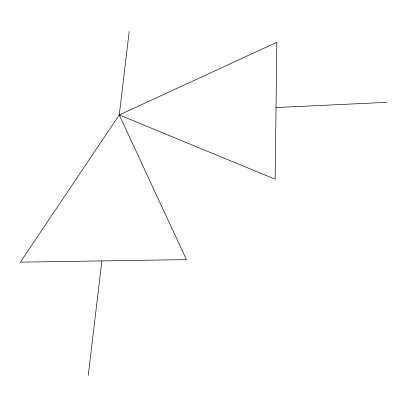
<?xml version="1.0" encoding="UTF-8"?>
<svg xmlns="http://www.w3.org/2000/svg" width="407" height="407" viewBox="0 0 407 407"><rect width="100%" height="100%" fill="white"/><g stroke="black" fill="none" stroke-linecap="round" stroke-linejoin="round"><path stroke-width="0.61" d="M88.233 375.508L101.882 260.907M119.261 114.947L275.157 179.207L276.826 42.308L119.261 114.947L186.437 259.615L20.35 262.154L119.261 114.947L129.202 31.492M276.027 107.555L386.65 102.34"/></g></svg>
